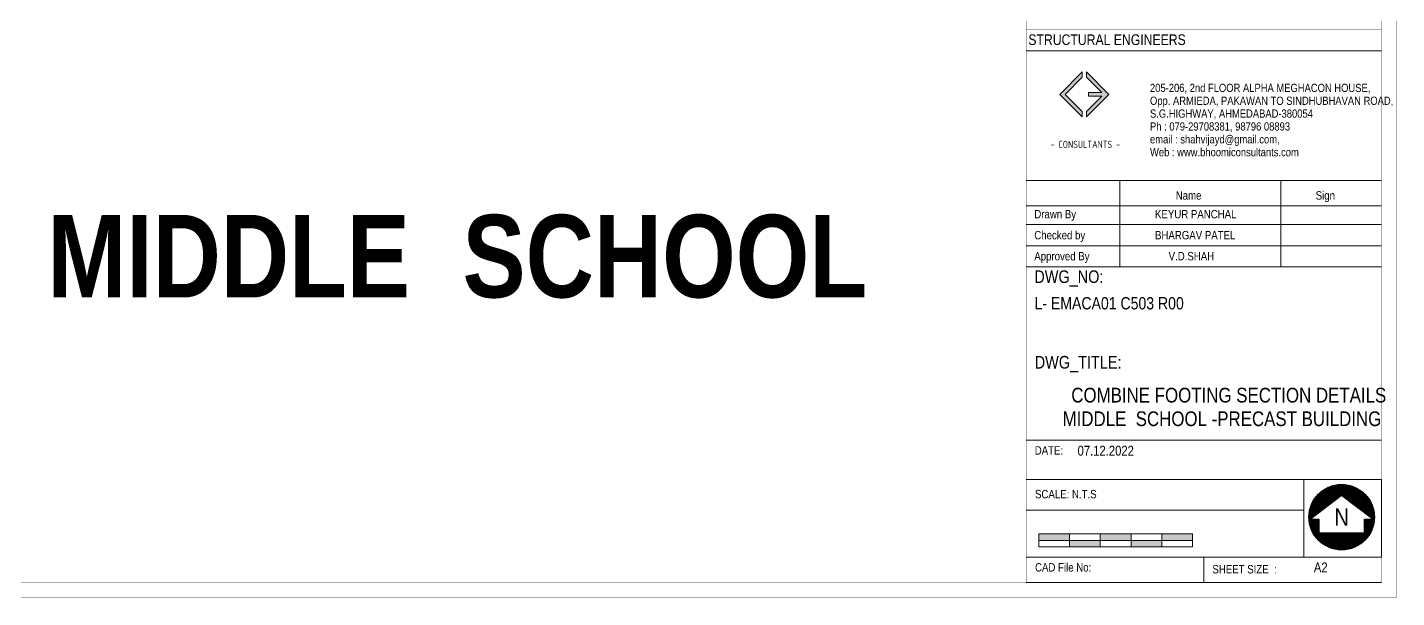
# Model space of a CAD drawing. Header units: millimetres. Extents: x 1112055 to 3390982, y -148532 to 766891.
# Drawn here: x 3315917 to 3359959, y 310036 to 328392 of the extents above; entities that cross this region are included whole.
import ezdxf
from ezdxf.enums import TextEntityAlignment as Align

# ---------------------------------------------------------------- set-up
doc = ezdxf.new("R2010")
doc.units = ezdxf.units.MM
doc.layers.add('B TITLE BLOCK', color=250, linetype='Continuous', lineweight=0)
doc.layers.add('tb text', color=7, linetype='Continuous', lineweight=13)
doc.layers.add('FORMAT TEXT', color=7, linetype='Continuous')
doc.layers.add('Layer 1', color=7, linetype='Continuous')
doc.styles.add('SWINC', font='swissc.ttf')

msp = doc.modelspace()

# ---------------------------------------------------------------- hatches: boundary and pattern name
at = {"layer": 'B TITLE BLOCK', "linetype": 'Continuous', "lineweight": 0}
h = msp.add_hatch(color=251, dxfattribs=at)
h.dxf.hatch_style = 1
h.paths.add_polyline_path([(3349293.4, 326235.5), (3349846.6, 326788.7), (3349846.6, 326955.8), (3349126.3, 326235.5), (3349846.6, 325515.2), (3349846.6, 325682.4)])
h = msp.add_hatch(color=251, dxfattribs=at)
h.dxf.hatch_style = 1
h.paths.add_polyline_path([(3350047.3, 326294.6), (3350047.3, 326176.4), (3350480.2, 326176.4), (3349986.1, 325682.4), (3349986.1, 325515.2), (3350706.4, 326235.5), (3349986.1, 326955.8), (3349986.1, 326788.7), (3350480.2, 326294.6)])
at = {"layer": 'Layer 1', "lineweight": 5}
h = msp.add_hatch(dxfattribs=at)
h.set_pattern_fill('ANSI31', color=5, scale=5.263535, angle=360, style=0)
h.set_pattern_definition([(45, (3298001.543, 305751.064), (-11.816974, 11.816974), [])])
edge = h.paths.add_edge_path()
edge.add_arc((3358190.1, 312625.2), 1052.7, 0, 360)
h.paths.add_polyline_path([(3358190.1, 313326), (3359195.8, 312564.9), (3358927, 312564.9), (3358927, 312124.2), (3357453.2, 312124.2), (3357453.2, 312564.9), (3357184.4, 312564.9)], flags=16)
at = {"layer": 'tb text'}
for points in [[(3348453.6, 312086.4), (3348453.6, 311879.3), (3349440.9, 311879.3), (3349440.9, 312086.4)], [(3350428.3, 311672.2), (3350428.3, 311879.3), (3349440.9, 311879.3), (3349440.9, 311672.2)], [(3351386.1, 311879.3), (3351415.7, 311879.3), (3351415.7, 312086.4), (3351386.1, 312086.4), (3350428.3, 312086.4), (3350428.3, 311879.3)], [(3351415.7, 311879.3), (3351415.7, 311672.2), (3352403.1, 311672.2), (3352403.1, 311879.3)], [(3353390.5, 311879.3), (3353390.5, 312086.4), (3352403.1, 312086.4), (3352403.1, 311879.3)]]:
    msp.add_hatch(color=256, dxfattribs=at).paths.add_polyline_path(points)

# ---------------------------------------------------------------- linework, layer by layer
at = {"layer": 'B TITLE BLOCK', "color": 250, "lineweight": 0}
for p, q in [((3359473.4, 327634.5), (3348043.2, 327634.5)), ((3359473.4, 323465.9), (3348043.2, 323465.9)), ((3348043.2, 323465.9), (3359473.4, 323465.9)), ((3348043.2, 323465.9), (3359473.4, 323465.9)), ((3351051.4, 320687.8), (3351051.4, 323465.9)), ((3356240.2, 320687.8), (3356240.2, 323465.9)), ((3348043.5, 322643), (3359473.7, 322643)), ((3348043.5, 322643), (3359473.7, 322643)), ((3348043.5, 322041.4), (3359473.7, 322041.4)), ((3348043.5, 322041.4), (3359473.7, 322041.4)), ((3348043.5, 321364.6), (3359473.7, 321364.6)), ((3348043.5, 321364.6), (3359473.7, 321364.6)), ((3348043.5, 321364.6), (3359473.7, 321364.6)), ((3359473.7, 320687.8), (3348043.1, 320687.8)), ((3359473.7, 320687.8), (3348043.5, 320687.8)), ((3359473.4, 315101.6), (3348043.5, 315101.6)), ((3348043.3, 313842.1), (3359473.4, 313842.1)), ((3356974.3, 311342.9), (3356974.3, 313842.1)), ((3359473.4, 311342.9), (3359473.4, 313842.1)), ((3356974.3, 312846.7), (3348043.9, 312847.6)), ((3348043.3, 311342.9), (3359473.4, 311342.9)), ((3353758.4, 311342.9), (3353758.4, 310521.8)), ((3359473.4, 310521.8), (3348043.2, 310521.8))]:
    msp.add_line(p, q, dxfattribs=at)
at = {"layer": 'B TITLE BLOCK', "color": 1, "const_width": 10.8}
msp.add_lwpolyline([(3359954.1, 376187.5), (3359954.1, 310041.1), (3211357.2, 310041.1), (3211357.2, 376187.5)], close=True, dxfattribs=at)
at = {"layer": 'B TITLE BLOCK', "color": 250, "lineweight": 0}
for points, const_width in [([(3359473.4, 375706.8), (3359473.4, 310521.8), (3211837.9, 310521.8), (3211837.9, 375706.8)], 10.8), ([(3348043.2, 310521.8), (3359473.4, 310521.8), (3359473.4, 375706.8), (3348043.2, 375706.8)], 9.53), ([(3359473.4, 310521.8), (3348043.2, 310521.8), (3348043.2, 332323.4), (3359473.4, 332323.4)], 9.53), ([(3348043.2, 318479.2), (3359473.4, 318479.2), (3359473.4, 310521.8), (3348043.2, 310521.8)], 9.53)]:
    msp.add_lwpolyline(points, close=True, dxfattribs=dict(at, const_width=const_width))
at = {"layer": 'B TITLE BLOCK', "color": 250, "lineweight": 0, "const_width": 9.53}
msp.add_lwpolyline([(3348043.2, 328331.9), (3359473.4, 328331.9)], dxfattribs=at)
at = {"layer": 'B TITLE BLOCK', "color": 251, "linetype": 'Continuous', "lineweight": 0}
for points in [[(3349126.2, 326235.6), (3349846.6, 325515.2), (3349846.6, 325682.4), (3349293.4, 326235.5), (3349846.6, 326788.7), (3349846.6, 326955.8), (3349126.2, 326235.4)], [(3350706.5, 326235.6), (3349986.1, 325515.2), (3349986.1, 325682.4), (3350480.2, 326176.4), (3350047.3, 326176.4), (3350047.3, 326294.6), (3350480.2, 326294.6), (3349986.1, 326788.7), (3349986.1, 326955.8), (3350706.5, 326235.4)]]:
    msp.add_lwpolyline(points, dxfattribs=at)
at = {"layer": 'Layer 1', "lineweight": 30}
msp.add_lwpolyline([(3358190.1, 313326), (3357184.4, 312564.9), (3357453.2, 312564.9), (3357453.2, 312124.2), (3358927, 312124.2), (3358927, 312564.9), (3359195.8, 312564.9)], close=True, dxfattribs=at)
at = {"layer": 'Layer 1'}
msp.add_circle((3358190.1, 312625.2), 1052.7, dxfattribs=at)
at = {"layer": 'tb text'}
for points in [[(3348453.6, 312086.4), (3351386.1, 312086.4), (3353390.5, 312086.4)], [(3348453.6, 311672.2), (3348453.6, 312086.4)], [(3348453.6, 311879.3), (3351386.1, 311879.3), (3353390.5, 311879.3)], [(3349440.9, 311672.2), (3349440.9, 312086.4)], [(3350428.3, 311672.2), (3350428.3, 312086.4)], [(3351415.7, 311672.2), (3351415.7, 312086.4)], [(3352403.1, 311672.2), (3352403.1, 312086.4)], [(3353390.5, 311672.2), (3353390.5, 312086.4)], [(3348453.6, 311672.2), (3351386.1, 311672.2), (3353390.5, 311672.2)]]:
    msp.add_lwpolyline(points, dxfattribs=at)

# ---------------------------------------------------------------- texts
at = {"layer": 'B TITLE BLOCK', "color": 0, "style": 'SWINC'}
for s, p in [('205-206, 2nd FLOOR ALPHA MEGHACON HOUSE,', (3352026.8, 326311.8)), ('Opp. ARMIEDA, PAKAWAN TO SINDHUBHAVAN ROAD,', (3352026.8, 325898)), ('S.G.HIGHWAY, AHMEDABAD-380054', (3352026.8, 325484.2)), ('Ph : 079-29708381, 98796 08893', (3352026.8, 325070.4)), ('email : shahvijayd@gmail.com,', (3352026.8, 324656.7)), ('Web : www.bhoomiconsultants.com', (3352026.8, 324242.9))]:
    msp.add_text(s, height=263.869, dxfattribs=at).set_placement(p)
at = {"layer": 'B TITLE BLOCK', "color": 251, "insert": (3349947.6, 325224.3), "char_height": 289.947, "attachment_point": 2, "style": 'SWINC'}
msp.add_mtext_dynamic_manual_height_columns('\\pxsm1,qj;{\\fBankGothic Lt BT|b0|i0|c0|p34;BHOOMI\\P\\ps*,q*;\\fGost|b0|i0|c0|p2;\\H0.8x;- CONSULTANTS -\\C1; }', width=758153.186, gutter_width=0, heights=[106642.9], dxfattribs=at)
at = {"layer": 'FORMAT TEXT', "style": 'SWINC'}
msp.add_text('STRUCTURAL ENGINEERS', height=342.908, dxfattribs=at).set_placement((3348114.3, 327823.5))
at = {"layer": 'tb text', "style": 'SWINC'}
for s, height, p in [('Name', 270.72, (3352855.1, 322846.1)), ('Sign', 270.72, (3357356.3, 322846.1)), ('Drawn By', 270.72, (3348305.7, 322244.5)), ('KEYUR PANCHAL', 270.717, (3352188.5, 322244.5)), ('Checked by', 270.72, (3348305.7, 321567.7)), ('BHARGAV PATEL', 270.717, (3352188.5, 321567.7)), ('Approved By', 270.717, (3348305.7, 320890.9)), ('V.D.SHAH', 270.72, (3352625.5, 320890.9)), ('L- EMACA01 C503 R00', 394.795, (3348313, 319313.9)), ('COMBINE FOOTING SECTION DETAILS', 473.754, (3349494.9, 316316.6)), ('MIDDLE  SCHOOL -PRECAST BUILDING', 473.754, (3349215.7, 315557)), ('07.12.2022', 315.81, (3349697.3, 314607.7))]:
    msp.add_text(s, height=height, dxfattribs=at).set_placement(p)
at = {"layer": 'tb text', "color": 7, "style": 'SWINC'}
for s, height, p in [('DATE: ', 270.7, (3348319.8, 314638.4)), ('SCALE: N.T.S', 270.696, (3348328.6, 313232.1)), ('CAD File No:', 270.696, (3348328.2, 310874.5)), ('SHEET SIZE  : ', 270.696, (3354034.7, 310814.8))]:
    msp.add_text(s, height=height, dxfattribs=at).set_placement(p)
msp.add_text('N', height=558.3, dxfattribs=at).set_placement((3358190.8, 312630.3), align=Align.MIDDLE_CENTER)
at = {"layer": 'tb text', "attachment_point": 1, "style": 'SWINC'}
for s, insert, char_height, width in [('{\\fSwis721 Cn BT|b1|i0|c0|p34;MIDDLE  SCHOOL}', (3316562.4, 322355.6), 2656.103, 171082.793), ('A2', (3357298.2, 311167.3), 315.81, 12018.005)]:
    msp.add_mtext(s, dxfattribs=dict(at, insert=insert, char_height=char_height, width=width))
at = {"layer": 'tb text', "color": 7, "style": 'SWINC'}
for tag, p, s, height in [('DWG_NO:', (3348306.6, 320164), 'XXX-XXXX-XXX-XXX', 406.075), ('DWG_TITLE:', (3348318.6, 317409), '', 406.1)]:
    msp.add_attdef(tag, p, s, height=height, dxfattribs=at)

doc.saveas('drawing.dxf')
